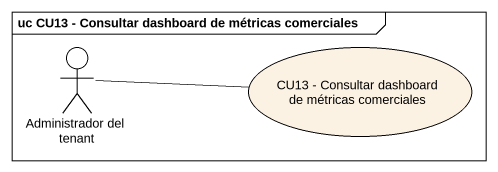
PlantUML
@startuml
mainframe uc CU13 - Consultar dashboard de métricas comerciales
actor "Administrador del tenant" as Administrador_del_tenant
usecase "CU13 - Consultar dashboard de métricas comerciales" as CU13_Consultar_dashboard_de
Administrador_del_tenant -right- CU13_Consultar_dashboard_de
@enduml
